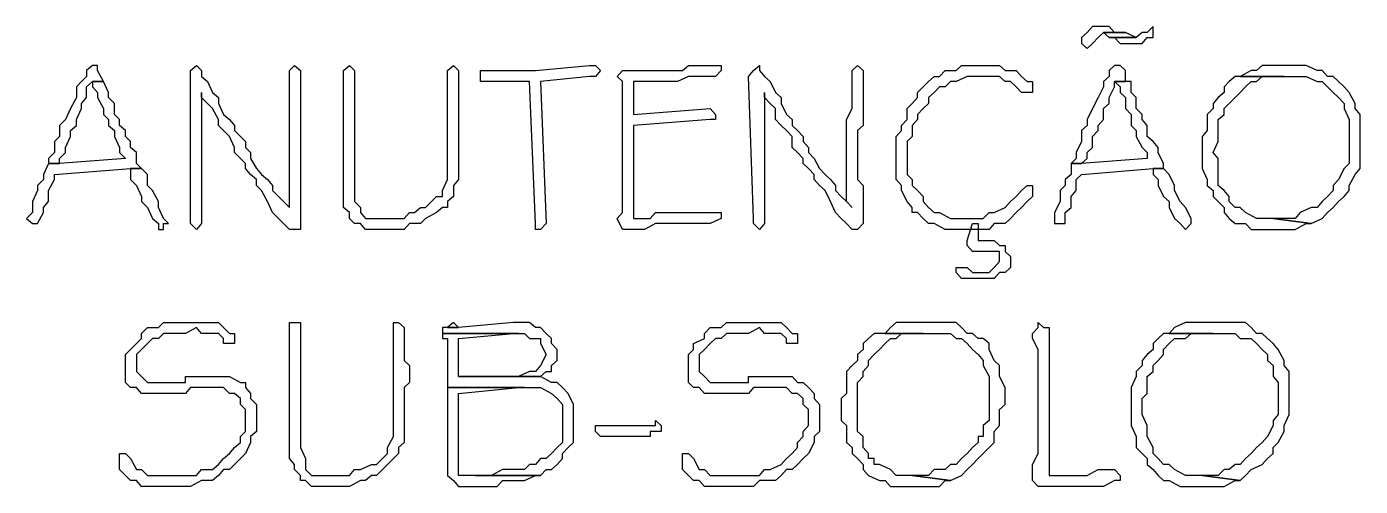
# Model space of a CAD drawing. Header units: millimetres. Extents: x -518.8 to -461.2, y 3.5 to 44.2.
# Drawn here: x -473.082 to -471.529, y 21.829 to 22.364 of the extents above; entities that cross this region are included whole.
import ezdxf

# ---------------------------------------------------------------- set-up
doc = ezdxf.new("R2010")
doc.units = ezdxf.units.MM
doc.header["$MEASUREMENT"] = 0
doc.layers.add('MYSOLIDS', color=7, linetype='Continuous')

msp = doc.modelspace()

# ---------------------------------------------------------------- linework, layer by layer
at = {"layer": 'MYSOLIDS'}
for points in [[(-471.8278, 22.3639), (-471.8278, 22.3639), (-471.8406, 22.3639), (-471.8466, 22.3571), (-471.8534, 22.3511), (-471.8534, 22.3443), (-471.8534, 22.3443), (-471.8466, 22.3383), (-471.8466, 22.3383), (-471.8406, 22.3443), (-471.8339, 22.3511), (-471.8278, 22.3571), (-471.8023, 22.3571), (-471.8083, 22.3571), (-471.8151, 22.3571), (-471.8211, 22.3639), (-471.8278, 22.3639), (-471.8278, 22.3639)], [(-471.8023, 22.3571), (-471.8278, 22.3571), (-471.8278, 22.3571), (-471.8211, 22.3511), (-471.7895, 22.3511), (-471.7895, 22.3511), (-471.8023, 22.3571), (-471.8023, 22.3571)], [(-471.7699, 22.3639), (-471.7699, 22.3639), (-471.7767, 22.3571), (-471.7827, 22.3571), (-471.7895, 22.3511), (-471.8211, 22.3511), (-471.8151, 22.3511), (-471.8083, 22.3443), (-471.8023, 22.3443), (-471.7955, 22.3443), (-471.7895, 22.3443), (-471.7827, 22.3443), (-471.7767, 22.3511), (-471.7699, 22.3511), (-471.7699, 22.3639), (-471.7699, 22.3639), (-471.7699, 22.3639), (-471.7699, 22.3639)], [(-473.0053, 22.3188), (-473.0053, 22.3188), (-473.0053, 22.3188), (-473.0121, 22.3127), (-473.0121, 22.306), (-473.0181, 22.3), (-473.0241, 22.2939), (-473.0241, 22.2812), (-473.0308, 22.2684), (-473.0369, 22.2556), (-473.0436, 22.2488), (-473.0436, 22.2428), (-473.0436, 22.236), (-473.0496, 22.23), (-473.0496, 22.2172), (-473.0564, 22.2105), (-473.0564, 22.2045), (-473.0436, 22.2045), (-473.0436, 22.2105), (-473.0369, 22.2172), (-473.0369, 22.2233), (-473.0308, 22.236), (-473.0308, 22.2428), (-473.0308, 22.2428), (-473.0241, 22.2488), (-473.0241, 22.2556), (-473.0181, 22.2684), (-473.0181, 22.2744), (-473.0121, 22.2812), (-473.0121, 22.2939), (-473.0053, 22.3), (-472.9925, 22.3), (-472.9993, 22.3127), (-472.9993, 22.3188), (-473.0053, 22.3188), (-473.0053, 22.3188)], [(-472.8782, 22.2872), (-472.8782, 22.1406), (-472.8782, 22.1345), (-472.8782, 22.1345), (-472.8842, 22.1278), (-472.8842, 22.1278), (-472.891, 22.1345), (-472.891, 22.1345), (-472.891, 22.1406), (-472.891, 22.1406), (-472.891, 22.306), (-472.891, 22.3127), (-472.891, 22.3127), (-472.8842, 22.3188), (-472.8842, 22.3188), (-472.8782, 22.3127), (-472.8782, 22.306), (-472.8782, 22.306), (-472.8782, 22.306), (-472.8714, 22.3), (-472.8654, 22.2872), (-472.8587, 22.2812), (-472.8587, 22.2744), (-472.8527, 22.2616), (-472.8459, 22.2556), (-472.8399, 22.2488), (-472.8399, 22.2428), (-472.8331, 22.236), (-472.8271, 22.23), (-472.8271, 22.2233), (-472.8211, 22.2172), (-472.8211, 22.2105), (-472.8143, 22.1985), (-472.8083, 22.1917), (-472.8015, 22.1857), (-472.7955, 22.1789), (-472.7955, 22.1729), (-472.7887, 22.1661), (-472.7827, 22.1601), (-472.776, 22.1533), (-472.776, 22.1601), (-472.776, 22.1729), (-472.776, 22.1729), (-472.776, 22.1789), (-472.776, 22.1917), (-472.776, 22.1985), (-472.776, 22.2045), (-472.776, 22.2105), (-472.776, 22.2233), (-472.776, 22.23), (-472.776, 22.2428), (-472.776, 22.2488), (-472.776, 22.2556), (-472.776, 22.2684), (-472.776, 22.2684), (-472.776, 22.2812), (-472.776, 22.2939), (-472.776, 22.3), (-472.776, 22.306), (-472.776, 22.306), (-472.776, 22.3127), (-472.776, 22.3127), (-472.7699, 22.3188), (-472.7699, 22.3188), (-472.7632, 22.3127), (-472.7632, 22.3127), (-472.7632, 22.306), (-472.7632, 22.306), (-472.7632, 22.3), (-472.7632, 22.3), (-472.7632, 22.2939), (-472.7632, 22.2812), (-472.7632, 22.2744), (-472.7632, 22.2684), (-472.7632, 22.2556), (-472.7632, 22.2488), (-472.7632, 22.2428), (-472.7632, 22.23), (-472.7632, 22.2233), (-472.7632, 22.2105), (-472.7632, 22.2105), (-472.7632, 22.2045), (-472.7632, 22.1985), (-472.7632, 22.1857), (-472.7632, 22.1789), (-472.7632, 22.1661), (-472.7632, 22.1601), (-472.7632, 22.1533), (-472.7632, 22.1473), (-472.7632, 22.1345), (-472.7632, 22.1345), (-472.7632, 22.1278), (-472.7632, 22.1278), (-472.7699, 22.1278), (-472.7699, 22.1278), (-472.776, 22.1278), (-472.776, 22.1278), (-472.7827, 22.1345), (-472.7887, 22.1406), (-472.7955, 22.1473), (-472.8015, 22.1601), (-472.8083, 22.1729), (-472.8143, 22.1789), (-472.8143, 22.1857), (-472.8211, 22.1917), (-472.8271, 22.1985), (-472.8271, 22.2045), (-472.8331, 22.2105), (-472.8399, 22.2172), (-472.8399, 22.2233), (-472.8459, 22.236), (-472.8527, 22.2428), (-472.8587, 22.2488), (-472.8587, 22.2556), (-472.8654, 22.2684), (-472.8714, 22.2744), (-472.8782, 22.2812), (-472.8782, 22.2872), (-472.8782, 22.2872), (-472.8782, 22.2872), (-472.8782, 22.2872)], [(-472.7128, 22.306), (-472.7128, 22.3127), (-472.7128, 22.3127), (-472.706, 22.3188), (-472.706, 22.3188), (-472.7, 22.3127), (-472.7, 22.3127), (-472.7, 22.306), (-472.7, 22.306), (-472.7, 22.1789), (-472.7, 22.1661), (-472.7, 22.1601), (-472.6933, 22.1533), (-472.6933, 22.1473), (-472.6872, 22.1406), (-472.6805, 22.1406), (-472.6677, 22.1406), (-472.6677, 22.1406), (-472.6617, 22.1406), (-472.6489, 22.1406), (-472.6421, 22.1406), (-472.6361, 22.1473), (-472.6301, 22.1473), (-472.6233, 22.1533), (-472.6173, 22.1533), (-472.6105, 22.1601), (-472.6045, 22.1661), (-472.5978, 22.1661), (-472.5978, 22.1729), (-472.5918, 22.1857), (-472.5918, 22.1917), (-472.5918, 22.1917), (-472.5918, 22.1977), (-472.5918, 22.2105), (-472.5918, 22.2172), (-472.5918, 22.23), (-472.5918, 22.236), (-472.5918, 22.2488), (-472.5918, 22.2616), (-472.5918, 22.2684), (-472.5918, 22.2744), (-472.5918, 22.2872), (-472.5918, 22.2872), (-472.5918, 22.3), (-472.5918, 22.306), (-472.5918, 22.306), (-472.5918, 22.3127), (-472.5918, 22.3127), (-472.585, 22.3188), (-472.585, 22.3188), (-472.579, 22.3127), (-472.579, 22.306), (-472.579, 22.306), (-472.579, 22.3), (-472.579, 22.2872), (-472.579, 22.2744), (-472.579, 22.2684), (-472.579, 22.2488), (-472.579, 22.2428), (-472.579, 22.23), (-472.579, 22.2233), (-472.579, 22.2105), (-472.579, 22.2045), (-472.579, 22.1985), (-472.579, 22.1985), (-472.579, 22.1857), (-472.585, 22.1789), (-472.585, 22.1729), (-472.585, 22.1661), (-472.5918, 22.1601), (-472.5918, 22.1533), (-472.5978, 22.1533), (-472.6045, 22.1473), (-472.6173, 22.1406), (-472.6173, 22.1406), (-472.6233, 22.1345), (-472.6361, 22.1345), (-472.6421, 22.1278), (-472.6489, 22.1278), (-472.6617, 22.1278), (-472.6677, 22.1278), (-472.6677, 22.1278), (-472.6805, 22.1278), (-472.6872, 22.1278), (-472.6933, 22.1345), (-472.7, 22.1345), (-472.706, 22.1406), (-472.706, 22.1473), (-472.7128, 22.1533), (-472.7128, 22.1601), (-472.7128, 22.1661), (-472.7128, 22.1789), (-472.7128, 22.1789), (-472.7128, 22.306), (-472.7128, 22.306), (-472.7128, 22.306)], [(-472.4263, 22.3188), (-472.4196, 22.3188), (-472.4196, 22.3188), (-472.4196, 22.3188), (-472.4136, 22.3127), (-472.4136, 22.3127), (-472.4196, 22.306), (-472.4196, 22.306), (-472.4263, 22.306), (-472.4263, 22.306), (-472.4835, 22.3), (-472.4767, 22.1345), (-472.4835, 22.1278), (-472.4835, 22.1278), (-472.4835, 22.1278), (-472.4835, 22.1278), (-472.4895, 22.1278), (-472.4895, 22.1278), (-472.4895, 22.1345), (-472.4895, 22.1345), (-472.4963, 22.3), (-472.5023, 22.3), (-472.5151, 22.3), (-472.5218, 22.3), (-472.5346, 22.3), (-472.5406, 22.3), (-472.5406, 22.3), (-472.5466, 22.3), (-472.5534, 22.3), (-472.5534, 22.3), (-472.5534, 22.306), (-472.5534, 22.306), (-472.5534, 22.3127), (-472.5534, 22.3127), (-472.5466, 22.3127), (-472.5466, 22.3127), (-472.5406, 22.3127), (-472.5278, 22.3127), (-472.5218, 22.3127), (-472.5151, 22.3127), (-472.509, 22.3127), (-472.4963, 22.3127), (-472.4895, 22.3127), (-472.4263, 22.3188), (-472.4263, 22.3188), (-472.4263, 22.3188)], [(-472.3752, 22.2616), (-472.2857, 22.2684), (-472.2857, 22.2684), (-472.2797, 22.2616), (-472.2797, 22.2616), (-472.2797, 22.2616), (-472.2797, 22.2616), (-472.2797, 22.2556), (-472.2797, 22.2556), (-472.2857, 22.2556), (-472.2857, 22.2556), (-472.3752, 22.2488), (-472.3752, 22.236), (-472.3752, 22.236), (-472.3752, 22.236), (-472.3752, 22.236), (-472.3752, 22.2233), (-472.3752, 22.2172), (-472.3752, 22.2105), (-472.3752, 22.1985), (-472.3752, 22.1985), (-472.3752, 22.1917), (-472.3752, 22.1789), (-472.3752, 22.1729), (-472.3752, 22.1661), (-472.3752, 22.1533), (-472.3752, 22.1406), (-472.3752, 22.1406), (-472.3684, 22.1406), (-472.3557, 22.1406), (-472.3496, 22.1473), (-472.3429, 22.1473), (-472.3308, 22.1473), (-472.3241, 22.1473), (-472.3241, 22.1473), (-472.3113, 22.1473), (-472.3053, 22.1473), (-472.2925, 22.1473), (-472.2857, 22.1473), (-472.2857, 22.1473), (-472.273, 22.1473), (-472.273, 22.1473), (-472.273, 22.1406), (-472.273, 22.1406), (-472.273, 22.1406), (-472.2857, 22.1345), (-472.2925, 22.1345), (-472.3053, 22.1345), (-472.3053, 22.1345), (-472.3181, 22.1345), (-472.3241, 22.1345), (-472.3308, 22.1345), (-472.3429, 22.1345), (-472.3496, 22.1345), (-472.3624, 22.1278), (-472.3684, 22.1278), (-472.3684, 22.1278), (-472.3812, 22.1278), (-472.3812, 22.1278), (-472.388, 22.1278), (-472.388, 22.1278), (-472.394, 22.1406), (-472.394, 22.1406), (-472.388, 22.1473), (-472.388, 22.1473), (-472.388, 22.1601), (-472.388, 22.1661), (-472.388, 22.1789), (-472.388, 22.1857), (-472.388, 22.1917), (-472.388, 22.2045), (-472.388, 22.2105), (-472.388, 22.2172), (-472.388, 22.23), (-472.388, 22.23), (-472.388, 22.2428), (-472.388, 22.2488), (-472.388, 22.2616), (-472.388, 22.2684), (-472.388, 22.2812), (-472.388, 22.2872), (-472.388, 22.2939), (-472.388, 22.3), (-472.394, 22.306), (-472.394, 22.306), (-472.388, 22.3127), (-472.388, 22.3127), (-472.3812, 22.3127), (-472.3812, 22.3127), (-472.3684, 22.3127), (-472.3624, 22.3127), (-472.3496, 22.3127), (-472.3496, 22.3127), (-472.3429, 22.3127), (-472.3369, 22.3127), (-472.3308, 22.3127), (-472.3181, 22.3127), (-472.3113, 22.3188), (-472.3053, 22.3188), (-472.2925, 22.3188), (-472.2857, 22.3188), (-472.2797, 22.3188), (-472.2797, 22.3188), (-472.273, 22.3188), (-472.273, 22.3188), (-472.273, 22.3127), (-472.273, 22.3127), (-472.273, 22.3127), (-472.2797, 22.306), (-472.2797, 22.306), (-472.2925, 22.306), (-472.2985, 22.306), (-472.3113, 22.306), (-472.3241, 22.3), (-472.3369, 22.3), (-472.3429, 22.3), (-472.3557, 22.3), (-472.3624, 22.3), (-472.3684, 22.3), (-472.3752, 22.3), (-472.3752, 22.2939), (-472.3752, 22.2812), (-472.3752, 22.2812), (-472.3752, 22.2744), (-472.3752, 22.2616), (-472.3752, 22.2616), (-472.3752, 22.2616), (-472.3752, 22.2616), (-472.3752, 22.2616)], [(-472.2226, 22.2872), (-472.2226, 22.1406), (-472.2226, 22.1345), (-472.2226, 22.1345), (-472.2286, 22.1278), (-472.2286, 22.1278), (-472.2354, 22.1345), (-472.2354, 22.1345), (-472.2354, 22.1406), (-472.2354, 22.1406), (-472.2414, 22.306), (-472.2354, 22.3127), (-472.2354, 22.3127), (-472.2286, 22.3188), (-472.2286, 22.3188), (-472.2286, 22.3127), (-472.2226, 22.306), (-472.2226, 22.306), (-472.2226, 22.306), (-472.2158, 22.3), (-472.2098, 22.2872), (-472.203, 22.2812), (-472.203, 22.2744), (-472.197, 22.2616), (-472.1902, 22.2556), (-472.1902, 22.2488), (-472.1842, 22.2428), (-472.1775, 22.236), (-472.1775, 22.23), (-472.1714, 22.2233), (-472.1714, 22.2172), (-472.1647, 22.2105), (-472.1587, 22.1985), (-472.1519, 22.1917), (-472.1459, 22.1857), (-472.1399, 22.1789), (-472.1399, 22.1729), (-472.1331, 22.1661), (-472.1271, 22.1601), (-472.1203, 22.1533), (-472.1271, 22.1601), (-472.1271, 22.1729), (-472.1271, 22.1729), (-472.1271, 22.1789), (-472.1271, 22.1917), (-472.1271, 22.1985), (-472.1271, 22.2045), (-472.1271, 22.2105), (-472.1271, 22.2233), (-472.1271, 22.23), (-472.1271, 22.2428), (-472.1271, 22.2488), (-472.1271, 22.2556), (-472.1203, 22.2684), (-472.1203, 22.2684), (-472.1203, 22.2812), (-472.1203, 22.2939), (-472.1203, 22.3), (-472.1203, 22.306), (-472.1203, 22.306), (-472.1203, 22.3127), (-472.1203, 22.3127), (-472.1143, 22.3188), (-472.1143, 22.3188), (-472.1075, 22.3127), (-472.1075, 22.3127), (-472.1075, 22.306), (-472.1075, 22.306), (-472.1075, 22.3), (-472.1075, 22.3), (-472.1075, 22.2939), (-472.1075, 22.2812), (-472.1075, 22.2744), (-472.1075, 22.2684), (-472.1075, 22.2556), (-472.1075, 22.2488), (-472.1143, 22.2428), (-472.1143, 22.23), (-472.1143, 22.2233), (-472.1143, 22.2105), (-472.1143, 22.2105), (-472.1143, 22.2045), (-472.1143, 22.1985), (-472.1143, 22.1857), (-472.1075, 22.1789), (-472.1075, 22.1661), (-472.1075, 22.1601), (-472.1075, 22.1533), (-472.1075, 22.1473), (-472.1075, 22.1345), (-472.1075, 22.1345), (-472.1143, 22.1278), (-472.1143, 22.1278), (-472.1143, 22.1278), (-472.1143, 22.1278), (-472.1203, 22.1278), (-472.1203, 22.1278), (-472.1271, 22.1345), (-472.1331, 22.1406), (-472.1399, 22.1473), (-472.1459, 22.1601), (-472.1519, 22.1729), (-472.1587, 22.1789), (-472.1647, 22.1857), (-472.1647, 22.1917), (-472.1714, 22.1985), (-472.1775, 22.2045), (-472.1775, 22.2105), (-472.1842, 22.2172), (-472.1902, 22.2233), (-472.1902, 22.236), (-472.197, 22.2428), (-472.203, 22.2488), (-472.2098, 22.2556), (-472.2098, 22.2684), (-472.2158, 22.2744), (-472.2226, 22.2812), (-472.2226, 22.2872), (-472.2226, 22.2872), (-472.2226, 22.2872), (-472.2226, 22.2872)], [(-471.9737, 22.306), (-471.9805, 22.306), (-471.9865, 22.306), (-471.9993, 22.3), (-472.006, 22.3), (-472.0121, 22.2939), (-472.0188, 22.2939), (-472.0248, 22.2872), (-472.0316, 22.2812), (-472.0316, 22.2744), (-472.0376, 22.2684), (-472.0444, 22.2616), (-472.0444, 22.2556), (-472.0504, 22.2488), (-472.0504, 22.2488), (-472.0504, 22.236), (-472.0564, 22.23), (-472.0564, 22.2233), (-472.0564, 22.2105), (-472.0564, 22.2045), (-472.0564, 22.1917), (-472.0504, 22.1857), (-472.0504, 22.1789), (-472.0444, 22.1729), (-472.0376, 22.1661), (-472.0376, 22.1601), (-472.0316, 22.1533), (-472.0248, 22.1473), (-472.0188, 22.1473), (-472.006, 22.1406), (-471.9993, 22.1406), (-471.9933, 22.1406), (-471.9865, 22.1406), (-471.9805, 22.1406), (-471.9677, 22.1406), (-471.9609, 22.1473), (-471.9609, 22.1473), (-471.9549, 22.1473), (-471.9421, 22.1533), (-471.9361, 22.1601), (-471.9361, 22.1601), (-471.9293, 22.1661), (-471.9233, 22.1729), (-471.9166, 22.1789), (-471.9166, 22.1789), (-471.9105, 22.1789), (-471.9105, 22.1789), (-471.9105, 22.1729), (-471.9105, 22.1729), (-471.9105, 22.1661), (-471.9105, 22.1661), (-471.9166, 22.1601), (-471.9233, 22.1533), (-471.9293, 22.1473), (-471.9361, 22.1406), (-471.9421, 22.1345), (-471.9489, 22.1345), (-471.9549, 22.1345), (-471.9609, 22.1278), (-471.9677, 22.1278), (-471.9805, 22.1278), (-471.9865, 22.1278), (-471.9865, 22.1278), (-471.9993, 22.1278), (-472.006, 22.1278), (-472.0121, 22.1278), (-472.0248, 22.1345), (-472.0316, 22.1345), (-472.0376, 22.1406), (-472.0444, 22.1473), (-472.0504, 22.1473), (-472.0504, 22.1533), (-472.0564, 22.1601), (-472.0632, 22.1729), (-472.0632, 22.1789), (-472.0692, 22.1857), (-472.0692, 22.1917), (-472.0692, 22.2045), (-472.0692, 22.2105), (-472.0692, 22.2172), (-472.0692, 22.23), (-472.0692, 22.236), (-472.0632, 22.2428), (-472.0632, 22.2488), (-472.0564, 22.2556), (-472.0564, 22.2684), (-472.0504, 22.2744), (-472.0444, 22.2812), (-472.0444, 22.2872), (-472.0376, 22.2939), (-472.0316, 22.3), (-472.0248, 22.306), (-472.0188, 22.306), (-472.0121, 22.3127), (-471.9993, 22.3127), (-471.9933, 22.3188), (-471.9865, 22.3188), (-471.9737, 22.3188), (-471.9737, 22.3188), (-471.9609, 22.3188), (-471.9549, 22.3188), (-471.9489, 22.3188), (-471.9421, 22.3127), (-471.9293, 22.3127), (-471.9233, 22.306), (-471.9166, 22.3), (-471.9105, 22.3), (-471.9105, 22.2939), (-471.9105, 22.2939), (-471.9105, 22.2872), (-471.9105, 22.2872), (-471.9166, 22.2872), (-471.9166, 22.2872), (-471.9233, 22.2872), (-471.9233, 22.2872), (-471.9293, 22.2939), (-471.9293, 22.2939), (-471.9361, 22.3), (-471.9421, 22.3), (-471.9489, 22.306), (-471.9549, 22.306), (-471.9677, 22.306), (-471.9737, 22.306), (-471.9737, 22.306), (-471.9737, 22.306), (-471.9737, 22.306)], [(-471.8151, 22.3188), (-471.8151, 22.3188), (-471.8151, 22.3188), (-471.8211, 22.3127), (-471.8211, 22.306), (-471.8278, 22.3), (-471.8278, 22.2939), (-471.8339, 22.2812), (-471.8406, 22.2684), (-471.8466, 22.2556), (-471.8466, 22.2488), (-471.8534, 22.2428), (-471.8534, 22.236), (-471.8534, 22.23), (-471.8594, 22.2172), (-471.8594, 22.2105), (-471.8654, 22.2045), (-471.8534, 22.2045), (-471.8466, 22.2105), (-471.8466, 22.2172), (-471.8406, 22.2233), (-471.8406, 22.236), (-471.8339, 22.2428), (-471.8339, 22.2428), (-471.8339, 22.2488), (-471.8278, 22.2556), (-471.8278, 22.2684), (-471.8211, 22.2744), (-471.8211, 22.2812), (-471.8151, 22.2939), (-471.8151, 22.3), (-471.8023, 22.3), (-471.8023, 22.3127), (-471.8083, 22.3188), (-471.8151, 22.3188), (-471.8151, 22.3188)], [(-471.6173, 22.3188), (-471.6173, 22.3188), (-471.6241, 22.3188), (-471.6369, 22.3188), (-471.6429, 22.3188), (-471.6496, 22.3127), (-471.6557, 22.3127), (-471.6684, 22.306), (-471.6173, 22.306), (-471.6173, 22.306), (-471.6045, 22.306), (-471.5985, 22.306), (-471.5918, 22.306), (-471.579, 22.3), (-471.573, 22.3), (-471.5669, 22.2939), (-471.5602, 22.2872), (-471.5602, 22.2872), (-471.5542, 22.2812), (-471.5474, 22.2744), (-471.5474, 22.2684), (-471.5414, 22.2556), (-471.5414, 22.2488), (-471.5414, 22.2428), (-471.5414, 22.23), (-471.5414, 22.23), (-471.5414, 22.2233), (-471.5414, 22.2105), (-471.5414, 22.2045), (-471.5474, 22.1985), (-471.5542, 22.1857), (-471.5542, 22.1857), (-471.5602, 22.1789), (-471.5602, 22.1729), (-471.5669, 22.1661), (-471.573, 22.1601), (-471.579, 22.1533), (-471.5857, 22.1533), (-471.5985, 22.1473), (-471.6045, 22.1406), (-471.6113, 22.1406), (-471.6173, 22.1406), (-471.6301, 22.1406), (-471.5857, 22.1345), (-471.573, 22.1406), (-471.5669, 22.1473), (-471.5602, 22.1533), (-471.5602, 22.1533), (-471.5542, 22.1601), (-471.5474, 22.1661), (-471.5414, 22.1729), (-471.5414, 22.1789), (-471.5346, 22.1917), (-471.5346, 22.1917), (-471.5286, 22.1985), (-471.5286, 22.2105), (-471.5286, 22.2172), (-471.5286, 22.2233), (-471.5286, 22.236), (-471.5286, 22.236), (-471.5286, 22.2428), (-471.5286, 22.2556), (-471.5286, 22.2616), (-471.5346, 22.2684), (-471.5346, 22.2744), (-471.5414, 22.2872), (-471.5474, 22.2939), (-471.5542, 22.3), (-471.5542, 22.3), (-471.5602, 22.306), (-471.5669, 22.306), (-471.573, 22.3127), (-471.579, 22.3127), (-471.5918, 22.3188), (-471.5985, 22.3188), (-471.6045, 22.3188), (-471.6173, 22.3188), (-471.6173, 22.3188)], [(-472.9925, 22.3), (-473.0053, 22.3), (-473.0053, 22.2939), (-472.9993, 22.2872), (-472.9993, 22.2812), (-472.9925, 22.2684), (-472.9925, 22.2616), (-472.9865, 22.2556), (-472.9865, 22.2488), (-472.9797, 22.2428), (-472.9797, 22.236), (-472.9737, 22.2233), (-472.9737, 22.2172), (-472.9669, 22.2105), (-473.0436, 22.2045), (-473.0564, 22.2045), (-473.0624, 22.1917), (-473.0624, 22.1857), (-473.0692, 22.1789), (-473.0692, 22.1729), (-473.0692, 22.1729), (-473.0752, 22.1601), (-473.0752, 22.1473), (-473.082, 22.1406), (-473.082, 22.1406), (-473.0752, 22.1345), (-473.0752, 22.1345), (-473.0692, 22.1345), (-473.0692, 22.1345), (-473.0624, 22.1473), (-473.0624, 22.1533), (-473.0564, 22.1601), (-473.0564, 22.1661), (-473.0564, 22.1729), (-473.0496, 22.1857), (-473.0496, 22.1917), (-472.9609, 22.1985), (-472.9481, 22.1985), (-472.9542, 22.2045), (-472.9542, 22.2172), (-472.9609, 22.2233), (-472.9609, 22.23), (-472.9669, 22.236), (-472.9669, 22.2428), (-472.9737, 22.2488), (-472.9737, 22.2556), (-472.9797, 22.2616), (-472.9797, 22.2684), (-472.9797, 22.2744), (-472.9865, 22.2812), (-472.9865, 22.2872), (-472.9925, 22.3), (-472.9925, 22.3), (-472.9925, 22.3)], [(-471.8023, 22.3), (-471.8151, 22.3), (-471.8083, 22.2939), (-471.8083, 22.2872), (-471.8023, 22.2812), (-471.8023, 22.2684), (-471.7955, 22.2616), (-471.7955, 22.2556), (-471.7955, 22.2488), (-471.7895, 22.2428), (-471.7895, 22.236), (-471.7827, 22.2233), (-471.7767, 22.2172), (-471.7767, 22.2105), (-471.8534, 22.2045), (-471.8654, 22.2045), (-471.8654, 22.1917), (-471.8722, 22.1857), (-471.8722, 22.1789), (-471.8782, 22.1729), (-471.8782, 22.1729), (-471.8782, 22.1601), (-471.885, 22.1473), (-471.885, 22.1406), (-471.885, 22.1406), (-471.885, 22.1345), (-471.8782, 22.1345), (-471.8782, 22.1345), (-471.8722, 22.1345), (-471.8722, 22.1473), (-471.8654, 22.1533), (-471.8654, 22.1601), (-471.8654, 22.1661), (-471.8594, 22.1729), (-471.8594, 22.1857), (-471.8534, 22.1917), (-471.7699, 22.1985), (-471.7579, 22.1985), (-471.7579, 22.2045), (-471.7639, 22.2172), (-471.7639, 22.2233), (-471.7699, 22.23), (-471.7767, 22.236), (-471.7767, 22.2428), (-471.7767, 22.2488), (-471.7827, 22.2556), (-471.7827, 22.2616), (-471.7895, 22.2684), (-471.7895, 22.2744), (-471.7895, 22.2812), (-471.7955, 22.2872), (-471.7955, 22.3), (-471.8023, 22.3), (-471.8023, 22.3)], [(-471.6684, 22.306), (-471.6745, 22.306), (-471.6812, 22.3), (-471.6872, 22.2939), (-471.6872, 22.2872), (-471.694, 22.2812), (-471.7, 22.2744), (-471.7, 22.2684), (-471.7068, 22.2616), (-471.7068, 22.2556), (-471.7068, 22.2428), (-471.7128, 22.236), (-471.7128, 22.23), (-471.7128, 22.2172), (-471.7128, 22.2105), (-471.7128, 22.2045), (-471.7128, 22.1985), (-471.7068, 22.1857), (-471.7068, 22.1789), (-471.7, 22.1729), (-471.7, 22.1661), (-471.694, 22.1601), (-471.6872, 22.1533), (-471.6872, 22.1473), (-471.6812, 22.1406), (-471.6745, 22.1345), (-471.6624, 22.1345), (-471.6557, 22.1278), (-471.6496, 22.1278), (-471.6429, 22.1278), (-471.6301, 22.1278), (-471.6301, 22.1278), (-471.6173, 22.1278), (-471.6113, 22.1278), (-471.6045, 22.1278), (-471.5918, 22.1345), (-471.5918, 22.1345), (-471.5857, 22.1345), (-471.6301, 22.1406), (-471.6369, 22.1406), (-471.6429, 22.1406), (-471.6496, 22.1406), (-471.6624, 22.1473), (-471.6684, 22.1533), (-471.6745, 22.1533), (-471.6812, 22.1601), (-471.6812, 22.1601), (-471.6812, 22.1661), (-471.6872, 22.1729), (-471.694, 22.1789), (-471.694, 22.1917), (-471.694, 22.1985), (-471.694, 22.2105), (-471.7, 22.2172), (-471.7, 22.2172), (-471.694, 22.23), (-471.694, 22.236), (-471.694, 22.2488), (-471.694, 22.2556), (-471.6872, 22.2616), (-471.6872, 22.2684), (-471.6812, 22.2744), (-471.6745, 22.2812), (-471.6684, 22.2872), (-471.6624, 22.2939), (-471.6557, 22.3), (-471.6496, 22.3), (-471.6429, 22.306), (-471.6369, 22.306), (-471.6241, 22.306), (-471.6173, 22.306), (-471.6684, 22.306), (-471.6684, 22.306)], [(-472.9481, 22.1985), (-472.9609, 22.1985), (-472.9609, 22.1917), (-472.9609, 22.1857), (-472.9542, 22.1789), (-472.9481, 22.1661), (-472.9481, 22.1601), (-472.9414, 22.1533), (-472.9354, 22.1406), (-472.9286, 22.1345), (-472.9286, 22.1278), (-472.9226, 22.1278), (-472.9226, 22.1345), (-472.9166, 22.1345), (-472.9226, 22.1406), (-472.9286, 22.1533), (-472.9286, 22.1601), (-472.9354, 22.1729), (-472.9414, 22.1789), (-472.9414, 22.1917), (-472.9481, 22.1985), (-472.9481, 22.1985)], [(-471.7579, 22.1985), (-471.7699, 22.1985), (-471.7699, 22.1917), (-471.7639, 22.1857), (-471.7639, 22.1789), (-471.7579, 22.1661), (-471.7511, 22.1601), (-471.7511, 22.1533), (-471.7451, 22.1406), (-471.7384, 22.1345), (-471.7324, 22.1278), (-471.7324, 22.1278), (-471.7256, 22.1345), (-471.7256, 22.1345), (-471.7256, 22.1406), (-471.7324, 22.1533), (-471.7384, 22.1601), (-471.7451, 22.1729), (-471.7451, 22.1789), (-471.7511, 22.1917), (-471.7579, 22.1985), (-471.7579, 22.1985)], [(-471.9805, 22.1345), (-471.9737, 22.1345), (-471.9737, 22.115), (-471.9737, 22.115), (-471.9737, 22.115), (-471.9677, 22.115), (-471.9677, 22.115), (-471.9549, 22.115), (-471.9489, 22.109), (-471.9421, 22.109), (-471.9421, 22.1022), (-471.9361, 22.0962), (-471.9361, 22.0902), (-471.9361, 22.0834), (-471.9421, 22.0774), (-471.9489, 22.0774), (-471.9549, 22.0706), (-471.9609, 22.0706), (-471.9677, 22.0706), (-471.9805, 22.0706), (-471.9865, 22.0706), (-471.9933, 22.0706), (-471.9993, 22.0774), (-471.9993, 22.0774), (-471.9993, 22.0834), (-471.9993, 22.0834), (-471.9993, 22.0834), (-471.9993, 22.0834), (-471.9933, 22.0834), (-471.9865, 22.0834), (-471.9805, 22.0774), (-471.9737, 22.0774), (-471.9737, 22.0774), (-471.9609, 22.0774), (-471.9549, 22.0834), (-471.9549, 22.0834), (-471.9489, 22.0902), (-471.9489, 22.0962), (-471.9489, 22.1022), (-471.9549, 22.1022), (-471.9609, 22.1022), (-471.9677, 22.1022), (-471.9737, 22.1022), (-471.9737, 22.1022), (-471.9805, 22.1022), (-471.9805, 22.1022), (-471.9865, 22.109), (-471.9865, 22.109), (-471.9865, 22.109), (-471.9865, 22.109), (-471.9865, 22.115), (-471.9865, 22.115), (-471.9865, 22.115), (-471.9865, 22.115), (-471.9805, 22.1345), (-471.9805, 22.1345), (-471.9805, 22.1345)], [(-472.8459, 21.9947), (-472.8527, 21.9947), (-472.8527, 21.9947), (-472.8527, 22.0007), (-472.8527, 22.0007), (-472.8587, 22.0067), (-472.8654, 22.0067), (-472.8782, 22.0067), (-472.8842, 22.0135), (-472.8842, 22.0135), (-472.897, 22.0067), (-472.9038, 22.0067), (-472.9166, 22.0067), (-472.9226, 22.0067), (-472.9286, 22.0007), (-472.9354, 22.0007), (-472.9414, 21.9947), (-472.9481, 21.9879), (-472.9542, 21.9819), (-472.9542, 21.9691), (-472.9542, 21.9691), (-472.9542, 21.9624), (-472.9481, 21.9563), (-472.9414, 21.9496), (-472.9354, 21.9496), (-472.9286, 21.9496), (-472.9226, 21.9496), (-472.9166, 21.9496), (-472.9098, 21.9496), (-472.897, 21.9496), (-472.897, 21.9563), (-472.8842, 21.9563), (-472.8782, 21.9563), (-472.8654, 21.9563), (-472.8587, 21.9563), (-472.8527, 21.9563), (-472.8459, 21.9563), (-472.8331, 21.9496), (-472.8271, 21.9496), (-472.8271, 21.9436), (-472.8211, 21.9368), (-472.8211, 21.9308), (-472.8143, 21.924), (-472.8143, 21.912), (-472.8143, 21.912), (-472.8143, 21.8992), (-472.8143, 21.8924), (-472.8211, 21.8864), (-472.8211, 21.8797), (-472.8271, 21.8669), (-472.8331, 21.8609), (-472.8399, 21.8541), (-472.8459, 21.8481), (-472.8459, 21.8481), (-472.8527, 21.8481), (-472.8587, 21.8413), (-472.8654, 21.8353), (-472.8714, 21.8353), (-472.8782, 21.8353), (-472.891, 21.8285), (-472.897, 21.8285), (-472.9098, 21.8285), (-472.9166, 21.8285), (-472.9226, 21.8285), (-472.9286, 21.8285), (-472.9414, 21.8285), (-472.9481, 21.8285), (-472.9542, 21.8353), (-472.9609, 21.8353), (-472.9669, 21.8413), (-472.9737, 21.8481), (-472.9737, 21.8609), (-472.9737, 21.8609), (-472.9737, 21.8669), (-472.9737, 21.8669), (-472.9669, 21.8669), (-472.9669, 21.8669), (-472.9609, 21.8609), (-472.9609, 21.8609), (-472.9609, 21.8609), (-472.9609, 21.8609), (-472.9542, 21.8481), (-472.9481, 21.8481), (-472.9414, 21.8413), (-472.9354, 21.8413), (-472.9286, 21.8413), (-472.9226, 21.8413), (-472.9098, 21.8413), (-472.9038, 21.8413), (-472.891, 21.8413), (-472.8842, 21.8413), (-472.8782, 21.8481), (-472.8654, 21.8481), (-472.8587, 21.8541), (-472.8527, 21.8609), (-472.8527, 21.8609), (-472.8459, 21.8669), (-472.8399, 21.8736), (-472.8331, 21.8797), (-472.8331, 21.8864), (-472.8271, 21.8924), (-472.8271, 21.8992), (-472.8271, 21.9112), (-472.8271, 21.918), (-472.8331, 21.924), (-472.8331, 21.9308), (-472.8399, 21.9368), (-472.8459, 21.9368), (-472.8527, 21.9436), (-472.8587, 21.9436), (-472.8654, 21.9436), (-472.8714, 21.9436), (-472.8782, 21.9436), (-472.891, 21.9436), (-472.897, 21.9368), (-472.9098, 21.9368), (-472.9166, 21.9368), (-472.9226, 21.9368), (-472.9286, 21.9368), (-472.9414, 21.9368), (-472.9481, 21.9368), (-472.9542, 21.9436), (-472.9609, 21.9436), (-472.9669, 21.9496), (-472.9669, 21.9563), (-472.9669, 21.9691), (-472.9669, 21.9691), (-472.9669, 21.9751), (-472.9669, 21.9819), (-472.9609, 21.9879), (-472.9542, 21.9947), (-472.9481, 22.0007), (-472.9481, 22.0067), (-472.9414, 22.0135), (-472.9286, 22.0135), (-472.9226, 22.0195), (-472.9166, 22.0195), (-472.9098, 22.0195), (-472.897, 22.0195), (-472.891, 22.0195), (-472.8842, 22.0195), (-472.8782, 22.0195), (-472.8654, 22.0195), (-472.8587, 22.0195), (-472.8527, 22.0135), (-472.8459, 22.0067), (-472.8399, 22.0067), (-472.8399, 22.0007), (-472.8399, 21.9947), (-472.8399, 21.9947), (-472.8459, 21.9947), (-472.8459, 21.9947), (-472.8459, 21.9947), (-472.8459, 21.9947), (-472.8459, 21.9947)], [(-472.776, 22.0135), (-472.776, 22.0195), (-472.776, 22.0195), (-472.7699, 22.0195), (-472.7699, 22.0195), (-472.7632, 22.0195), (-472.7632, 22.0195), (-472.7632, 22.0135), (-472.7632, 22.0135), (-472.7632, 21.8797), (-472.7632, 21.8736), (-472.7572, 21.8609), (-472.7572, 21.8541), (-472.7572, 21.8481), (-472.7504, 21.8413), (-472.7444, 21.8413), (-472.7316, 21.8413), (-472.7316, 21.8413), (-472.7256, 21.8413), (-472.7128, 21.8413), (-472.706, 21.8413), (-472.7, 21.8481), (-472.6933, 21.8481), (-472.6805, 21.8541), (-472.6745, 21.8541), (-472.6677, 21.8609), (-472.6617, 21.8669), (-472.6617, 21.8669), (-472.6617, 21.8736), (-472.6549, 21.8864), (-472.6549, 21.8924), (-472.6549, 21.8992), (-472.6549, 21.8992), (-472.6549, 21.9112), (-472.6549, 21.918), (-472.6549, 21.9308), (-472.6549, 21.9368), (-472.6549, 21.9496), (-472.6549, 21.9624), (-472.6549, 21.9691), (-472.6549, 21.9751), (-472.6549, 21.9879), (-472.6549, 21.9879), (-472.6549, 22.0007), (-472.6549, 22.0067), (-472.6549, 22.0135), (-472.6549, 22.0195), (-472.6549, 22.0195), (-472.6489, 22.0195), (-472.6489, 22.0195), (-472.6421, 22.0135), (-472.6421, 22.0135), (-472.6421, 22.0067), (-472.6421, 22.0007), (-472.6421, 21.9879), (-472.6421, 21.9751), (-472.6361, 21.9691), (-472.6361, 21.9496), (-472.6421, 21.9436), (-472.6421, 21.9308), (-472.6421, 21.924), (-472.6421, 21.9112), (-472.6421, 21.9052), (-472.6421, 21.8992), (-472.6421, 21.8992), (-472.6421, 21.8864), (-472.6421, 21.8797), (-472.6489, 21.8736), (-472.6489, 21.8736), (-472.6489, 21.8669), (-472.6549, 21.8609), (-472.6617, 21.8541), (-472.6677, 21.8481), (-472.6745, 21.8413), (-472.6805, 21.8413), (-472.6872, 21.8353), (-472.6933, 21.8353), (-472.706, 21.8285), (-472.7128, 21.8285), (-472.7188, 21.8285), (-472.7316, 21.8285), (-472.7316, 21.8285), (-472.7376, 21.8285), (-472.7504, 21.8285), (-472.7572, 21.8353), (-472.7632, 21.8353), (-472.7632, 21.8413), (-472.7699, 21.8481), (-472.7699, 21.8541), (-472.776, 21.8609), (-472.776, 21.8669), (-472.776, 21.8797), (-472.776, 21.8864), (-472.776, 22.0135), (-472.776, 22.0135), (-472.776, 22.0135)], [(-472.509, 22.0195), (-472.509, 22.0195), (-472.5151, 22.0195), (-472.579, 22.0135), (-472.5918, 22.0135), (-472.5978, 22.0135), (-472.5978, 22.0067), (-472.509, 22.0067), (-472.5023, 22.0067), (-472.4963, 22.0007), (-472.4895, 22.0007), (-472.4835, 22.0007), (-472.4835, 21.9947), (-472.4767, 21.9819), (-472.4767, 21.9819), (-472.4835, 21.9691), (-472.4895, 21.9624), (-472.4895, 21.9624), (-472.4963, 21.9624), (-472.509, 21.9563), (-472.5151, 21.9563), (-472.579, 21.9563), (-472.4835, 21.9563), (-472.4895, 21.9563), (-472.4835, 21.9563), (-472.4767, 21.9624), (-472.4707, 21.9624), (-472.4707, 21.9691), (-472.4639, 21.9751), (-472.4639, 21.9819), (-472.4639, 21.9879), (-472.4707, 21.9947), (-472.4707, 22.0007), (-472.4767, 22.0067), (-472.4835, 22.0135), (-472.4895, 22.0135), (-472.4963, 22.0195), (-472.509, 22.0195), (-472.509, 22.0195)], [(-472.585, 22.0195), (-472.5918, 22.0135), (-472.5918, 22.0135), (-472.579, 22.0135), (-472.579, 22.0135), (-472.585, 22.0195), (-472.585, 22.0195)], [(-472.1902, 21.9947), (-472.197, 21.9947), (-472.197, 21.9947), (-472.197, 22.0007), (-472.197, 22.0007), (-472.203, 22.0067), (-472.2098, 22.0067), (-472.2226, 22.0067), (-472.2286, 22.0135), (-472.2286, 22.0135), (-472.2414, 22.0067), (-472.2474, 22.0067), (-472.2602, 22.0067), (-472.2669, 22.0067), (-472.273, 22.0007), (-472.2797, 22.0007), (-472.2857, 21.9947), (-472.2925, 21.9879), (-472.2985, 21.9819), (-472.2985, 21.9691), (-472.2985, 21.9691), (-472.2985, 21.9624), (-472.2925, 21.9563), (-472.2857, 21.9496), (-472.2797, 21.9496), (-472.2797, 21.9496), (-472.273, 21.9496), (-472.2602, 21.9496), (-472.2542, 21.9496), (-472.2414, 21.9496), (-472.2414, 21.9563), (-472.2286, 21.9563), (-472.2226, 21.9563), (-472.2158, 21.9563), (-472.2098, 21.9563), (-472.197, 21.9563), (-472.1902, 21.9563), (-472.1842, 21.9496), (-472.1775, 21.9496), (-472.1714, 21.9436), (-472.1647, 21.9368), (-472.1647, 21.9308), (-472.1587, 21.924), (-472.1587, 21.912), (-472.1587, 21.912), (-472.1587, 21.8992), (-472.1587, 21.8924), (-472.1647, 21.8864), (-472.1647, 21.8797), (-472.1714, 21.8669), (-472.1775, 21.8609), (-472.1842, 21.8541), (-472.1902, 21.8481), (-472.1902, 21.8481), (-472.197, 21.8481), (-472.203, 21.8413), (-472.2098, 21.8353), (-472.2158, 21.8353), (-472.2286, 21.8353), (-472.2354, 21.8285), (-472.2414, 21.8285), (-472.2542, 21.8285), (-472.2602, 21.8285), (-472.2669, 21.8285), (-472.273, 21.8285), (-472.2857, 21.8285), (-472.2925, 21.8285), (-472.2985, 21.8353), (-472.3053, 21.8353), (-472.3113, 21.8413), (-472.3181, 21.8481), (-472.3181, 21.8609), (-472.3181, 21.8609), (-472.3181, 21.8669), (-472.3181, 21.8669), (-472.3113, 21.8669), (-472.3113, 21.8669), (-472.3053, 21.8609), (-472.3053, 21.8609), (-472.3053, 21.8609), (-472.3053, 21.8609), (-472.2985, 21.8481), (-472.2925, 21.8481), (-472.2857, 21.8413), (-472.2797, 21.8413), (-472.273, 21.8413), (-472.2669, 21.8413), (-472.2542, 21.8413), (-472.2474, 21.8413), (-472.2354, 21.8413), (-472.2286, 21.8413), (-472.2226, 21.8481), (-472.2158, 21.8481), (-472.203, 21.8541), (-472.197, 21.8609), (-472.197, 21.8609), (-472.1902, 21.8669), (-472.1842, 21.8736), (-472.1842, 21.8797), (-472.1775, 21.8864), (-472.1775, 21.8924), (-472.1714, 21.8992), (-472.1714, 21.9112), (-472.1714, 21.918), (-472.1775, 21.924), (-472.1775, 21.9308), (-472.1842, 21.9368), (-472.1902, 21.9368), (-472.197, 21.9436), (-472.203, 21.9436), (-472.2098, 21.9436), (-472.2158, 21.9436), (-472.2226, 21.9436), (-472.2354, 21.9436), (-472.2414, 21.9368), (-472.2542, 21.9368), (-472.2602, 21.9368), (-472.2669, 21.9368), (-472.273, 21.9368), (-472.2857, 21.9368), (-472.2925, 21.9368), (-472.2985, 21.9436), (-472.3053, 21.9436), (-472.3113, 21.9496), (-472.3113, 21.9563), (-472.3113, 21.9691), (-472.3113, 21.9691), (-472.3113, 21.9751), (-472.3113, 21.9819), (-472.3053, 21.9879), (-472.3053, 21.9947), (-472.2925, 22.0007), (-472.2925, 22.0067), (-472.2857, 22.0135), (-472.273, 22.0135), (-472.2669, 22.0195), (-472.2602, 22.0195), (-472.2542, 22.0195), (-472.2414, 22.0195), (-472.2354, 22.0195), (-472.2286, 22.0195), (-472.2226, 22.0195), (-472.2098, 22.0195), (-472.203, 22.0195), (-472.197, 22.0135), (-472.1902, 22.0067), (-472.1842, 22.0067), (-472.1842, 22.0007), (-472.1842, 21.9947), (-472.1842, 21.9947), (-472.1902, 21.9947), (-472.1902, 21.9947), (-472.1902, 21.9947), (-472.1902, 21.9947), (-472.1902, 21.9947)], [(-472.0376, 22.0195), (-472.0376, 22.0195), (-472.0444, 22.0195), (-472.0564, 22.0195), (-472.0632, 22.0195), (-472.0692, 22.0195), (-472.076, 22.0135), (-472.082, 22.0067), (-472.0376, 22.0067), (-472.0376, 22.0067), (-472.0248, 22.0067), (-472.0188, 22.0067), (-472.006, 22.0067), (-471.9993, 22.0007), (-471.9933, 22.0007), (-471.9865, 21.9947), (-471.9805, 21.9879), (-471.9805, 21.9879), (-471.9737, 21.9819), (-471.9677, 21.9751), (-471.9677, 21.9691), (-471.9609, 21.9563), (-471.9609, 21.9496), (-471.9609, 21.9436), (-471.9609, 21.9308), (-471.9609, 21.9308), (-471.9609, 21.924), (-471.9609, 21.912), (-471.9609, 21.9052), (-471.9677, 21.8992), (-471.9677, 21.8864), (-471.9737, 21.8864), (-471.9737, 21.8797), (-471.9805, 21.8736), (-471.9865, 21.8669), (-471.9933, 21.8609), (-471.9993, 21.8541), (-472.006, 21.8541), (-472.0121, 21.8481), (-472.0248, 21.8481), (-472.0316, 21.8413), (-472.0376, 21.8413), (-472.0504, 21.8413), (-472.006, 21.8353), (-471.9933, 21.8413), (-471.9865, 21.8481), (-471.9805, 21.8541), (-471.9805, 21.8541), (-471.9737, 21.8609), (-471.9677, 21.8669), (-471.9609, 21.8736), (-471.9549, 21.8797), (-471.9549, 21.8924), (-471.9549, 21.8924), (-471.9489, 21.8992), (-471.9489, 21.912), (-471.9489, 21.918), (-471.9421, 21.924), (-471.9421, 21.9368), (-471.9421, 21.9368), (-471.9421, 21.9436), (-471.9489, 21.9563), (-471.9489, 21.9624), (-471.9489, 21.9691), (-471.9549, 21.9751), (-471.9609, 21.9879), (-471.9609, 21.9947), (-471.9677, 22.0007), (-471.9737, 22.0007), (-471.9805, 22.0067), (-471.9865, 22.0067), (-471.9933, 22.0135), (-471.9993, 22.0195), (-472.006, 22.0195), (-472.0188, 22.0195), (-472.0248, 22.0195), (-472.0376, 22.0195), (-472.0376, 22.0195)], [(-471.891, 21.8413), (-471.885, 21.8413), (-471.8782, 21.8413), (-471.8654, 21.8413), (-471.8594, 21.8413), (-471.8534, 21.8413), (-471.8466, 21.8413), (-471.8339, 21.8481), (-471.8211, 21.8481), (-471.8151, 21.8481), (-471.8151, 21.8481), (-471.8083, 21.8413), (-471.8083, 21.8413), (-471.8083, 21.8413), (-471.8083, 21.8413), (-471.8083, 21.8353), (-471.8151, 21.8353), (-471.8278, 21.8285), (-471.8339, 21.8285), (-471.8339, 21.8285), (-471.8406, 21.8285), (-471.8534, 21.8285), (-471.8594, 21.8285), (-471.8654, 21.8285), (-471.8782, 21.8285), (-471.885, 21.8285), (-471.891, 21.8285), (-471.8978, 21.8285), (-471.8978, 21.8285), (-471.9038, 21.8285), (-471.9038, 21.8285), (-471.9105, 21.8353), (-471.9105, 21.8353), (-471.9105, 21.8481), (-471.9105, 21.8481), (-471.9105, 21.8541), (-471.9038, 21.8669), (-471.9038, 21.8736), (-471.9038, 21.8797), (-471.9038, 21.8924), (-471.9038, 21.8992), (-471.9038, 21.9052), (-471.9038, 21.918), (-471.9038, 21.924), (-471.9038, 21.9368), (-471.9038, 21.9368), (-471.9038, 21.9436), (-471.9038, 21.9563), (-471.9038, 21.9624), (-471.9038, 21.9691), (-471.9038, 21.9819), (-471.9038, 21.9879), (-471.9105, 22.0007), (-471.9105, 22.0067), (-471.9105, 22.0067), (-471.9038, 22.0135), (-471.9038, 22.0135), (-471.9038, 22.0195), (-471.9038, 22.0195), (-471.8978, 22.0135), (-471.8978, 22.0135), (-471.891, 22.0135), (-471.891, 22.0135), (-471.891, 22.0067), (-471.891, 22.0007), (-471.891, 21.9879), (-471.891, 21.9819), (-471.891, 21.9751), (-471.891, 21.9624), (-471.891, 21.9563), (-471.891, 21.9496), (-471.891, 21.9368), (-471.891, 21.9308), (-471.891, 21.918), (-471.891, 21.918), (-471.891, 21.9052), (-471.891, 21.8992), (-471.891, 21.8924), (-471.891, 21.8797), (-471.891, 21.8797), (-471.891, 21.8736), (-471.891, 21.8609), (-471.891, 21.8541), (-471.891, 21.8481), (-471.891, 21.8413), (-471.891, 21.8413), (-471.891, 21.8413), (-471.891, 21.8413)], [(-471.7, 22.0195), (-471.7, 22.0195), (-471.7068, 22.0195), (-471.7196, 22.0195), (-471.7256, 22.0195), (-471.7324, 22.0195), (-471.7451, 22.0135), (-471.7511, 22.0067), (-471.7, 22.0067), (-471.7, 22.0067), (-471.6872, 22.0067), (-471.6812, 22.0067), (-471.6745, 22.0067), (-471.6684, 22.0007), (-471.6557, 22.0007), (-471.6496, 21.9947), (-471.6429, 21.9879), (-471.6429, 21.9879), (-471.6369, 21.9819), (-471.6369, 21.9751), (-471.6301, 21.9691), (-471.6301, 21.9563), (-471.6241, 21.9496), (-471.6241, 21.9436), (-471.6241, 21.9308), (-471.6241, 21.9308), (-471.6241, 21.924), (-471.6241, 21.912), (-471.6301, 21.9052), (-471.6301, 21.8992), (-471.6369, 21.8864), (-471.6369, 21.8864), (-471.6429, 21.8797), (-471.6496, 21.8736), (-471.6557, 21.8669), (-471.6624, 21.8609), (-471.6684, 21.8541), (-471.6745, 21.8541), (-471.6812, 21.8481), (-471.6872, 21.8481), (-471.694, 21.8413), (-471.7068, 21.8413), (-471.7128, 21.8413), (-471.6684, 21.8353), (-471.6624, 21.8413), (-471.6557, 21.8481), (-471.6429, 21.8541), (-471.6429, 21.8541), (-471.6369, 21.8609), (-471.6301, 21.8669), (-471.6301, 21.8736), (-471.6241, 21.8797), (-471.6173, 21.8924), (-471.6173, 21.8924), (-471.6173, 21.8992), (-471.6113, 21.912), (-471.6113, 21.918), (-471.6113, 21.924), (-471.6113, 21.9368), (-471.6113, 21.9368), (-471.6113, 21.9436), (-471.6113, 21.9563), (-471.6113, 21.9624), (-471.6173, 21.9691), (-471.6173, 21.9751), (-471.6241, 21.9879), (-471.6301, 21.9947), (-471.6369, 22.0007), (-471.6369, 22.0007), (-471.6429, 22.0067), (-471.6496, 22.0067), (-471.6557, 22.0135), (-471.6624, 22.0195), (-471.6745, 22.0195), (-471.6812, 22.0195), (-471.694, 22.0195), (-471.7, 22.0195), (-471.7, 22.0195)], [(-472.5978, 22.0067), (-472.5978, 22.0007), (-472.5918, 22.0007), (-472.5918, 21.9947), (-472.5918, 21.9879), (-472.5918, 21.9819), (-472.5918, 21.9691), (-472.5918, 21.9624), (-472.5918, 21.9563), (-472.5918, 21.9436), (-472.5023, 21.9436), (-472.4963, 21.9436), (-472.4895, 21.9436), (-472.4835, 21.9436), (-472.4707, 21.9368), (-472.4707, 21.9368), (-472.4639, 21.9308), (-472.4579, 21.924), (-472.4579, 21.912), (-472.4579, 21.9052), (-472.4579, 21.8992), (-472.4579, 21.8924), (-472.4579, 21.8797), (-472.4639, 21.8736), (-472.4707, 21.8669), (-472.4767, 21.8609), (-472.4835, 21.8609), (-472.4835, 21.8609), (-472.4895, 21.8541), (-472.4963, 21.8541), (-472.5023, 21.8481), (-472.5151, 21.8481), (-472.5218, 21.8481), (-472.5278, 21.8481), (-472.5406, 21.8413), (-472.5534, 21.8413), (-472.5594, 21.8413), (-472.4835, 21.8413), (-472.4767, 21.8481), (-472.4707, 21.8481), (-472.4639, 21.8541), (-472.4579, 21.8609), (-472.4579, 21.8669), (-472.4511, 21.8736), (-472.4451, 21.8797), (-472.4451, 21.8864), (-472.4451, 21.8924), (-472.4451, 21.9052), (-472.4451, 21.912), (-472.4451, 21.918), (-472.4451, 21.924), (-472.4511, 21.9368), (-472.4579, 21.9436), (-472.4579, 21.9436), (-472.4639, 21.9496), (-472.4707, 21.9496), (-472.4835, 21.9563), (-472.579, 21.9563), (-472.579, 21.9563), (-472.579, 21.9691), (-472.579, 21.9751), (-472.579, 21.9819), (-472.579, 21.9947), (-472.579, 22.0007), (-472.5151, 22.0067), (-472.509, 22.0067), (-472.509, 22.0067), (-472.5978, 22.0067), (-472.5978, 22.0067)], [(-472.082, 22.0067), (-472.0948, 22.0067), (-472.1015, 22.0007), (-472.1075, 21.9947), (-472.1075, 21.9879), (-472.1143, 21.9819), (-472.1143, 21.9751), (-472.1203, 21.9691), (-472.1271, 21.9624), (-472.1271, 21.9563), (-472.1271, 21.9436), (-472.1271, 21.9368), (-472.1331, 21.9308), (-472.1331, 21.918), (-472.1331, 21.918), (-472.1331, 21.9052), (-472.1271, 21.8992), (-472.1271, 21.8864), (-472.1271, 21.8797), (-472.1203, 21.8736), (-472.1203, 21.8669), (-472.1143, 21.8609), (-472.1075, 21.8541), (-472.1075, 21.8481), (-472.1015, 21.8413), (-472.0887, 21.8353), (-472.082, 21.8353), (-472.076, 21.8285), (-472.0692, 21.8285), (-472.0564, 21.8285), (-472.0504, 21.8285), (-472.0444, 21.8285), (-472.0376, 21.8285), (-472.0316, 21.8285), (-472.0188, 21.8285), (-472.0121, 21.8353), (-472.0121, 21.8353), (-472.006, 21.8353), (-472.0504, 21.8413), (-472.0504, 21.8413), (-472.0632, 21.8413), (-472.0692, 21.8413), (-472.076, 21.8481), (-472.0887, 21.8541), (-472.0948, 21.8541), (-472.0948, 21.8609), (-472.1015, 21.8609), (-472.1015, 21.8669), (-472.1075, 21.8736), (-472.1075, 21.8864), (-472.1143, 21.8924), (-472.1143, 21.8992), (-472.1143, 21.912), (-472.1143, 21.918), (-472.1143, 21.918), (-472.1143, 21.9308), (-472.1143, 21.9368), (-472.1143, 21.9496), (-472.1075, 21.9563), (-472.1075, 21.9624), (-472.1015, 21.9691), (-472.1015, 21.9751), (-472.0948, 21.9819), (-472.0887, 21.9879), (-472.082, 21.9947), (-472.076, 22.0007), (-472.0692, 22.0007), (-472.0632, 22.0067), (-472.0564, 22.0067), (-472.0444, 22.0067), (-472.0376, 22.0067), (-472.082, 22.0067), (-472.082, 22.0067)], [(-471.7511, 22.0067), (-471.7579, 22.0067), (-471.7639, 22.0007), (-471.7699, 21.9947), (-471.7699, 21.9879), (-471.7767, 21.9819), (-471.7827, 21.9751), (-471.7827, 21.9691), (-471.7895, 21.9624), (-471.7895, 21.9563), (-471.7955, 21.9436), (-471.7955, 21.9368), (-471.7955, 21.9308), (-471.7955, 21.918), (-471.7955, 21.918), (-471.7955, 21.9052), (-471.7955, 21.8992), (-471.7895, 21.8864), (-471.7895, 21.8797), (-471.7895, 21.8736), (-471.7827, 21.8669), (-471.7767, 21.8609), (-471.7767, 21.8541), (-471.7699, 21.8481), (-471.7639, 21.8413), (-471.7579, 21.8353), (-471.7511, 21.8353), (-471.7384, 21.8285), (-471.7324, 21.8285), (-471.7256, 21.8285), (-471.7128, 21.8285), (-471.7128, 21.8285), (-471.7, 21.8285), (-471.694, 21.8285), (-471.6872, 21.8285), (-471.6745, 21.8353), (-471.6745, 21.8353), (-471.6684, 21.8353), (-471.7128, 21.8413), (-471.7196, 21.8413), (-471.7256, 21.8413), (-471.7324, 21.8413), (-471.7451, 21.8481), (-471.7511, 21.8541), (-471.7579, 21.8541), (-471.7639, 21.8609), (-471.7639, 21.8609), (-471.7699, 21.8669), (-471.7699, 21.8736), (-471.7767, 21.8864), (-471.7767, 21.8924), (-471.7767, 21.8992), (-471.7827, 21.912), (-471.7827, 21.918), (-471.7827, 21.918), (-471.7827, 21.9308), (-471.7767, 21.9368), (-471.7767, 21.9496), (-471.7767, 21.9563), (-471.7699, 21.9624), (-471.7699, 21.9691), (-471.7639, 21.9751), (-471.7579, 21.9819), (-471.7579, 21.9879), (-471.7511, 21.9947), (-471.7451, 22.0007), (-471.7324, 22.0007), (-471.7256, 22.0067), (-471.7196, 22.0067), (-471.7068, 22.0067), (-471.7, 22.0067), (-471.7511, 22.0067), (-471.7511, 22.0067)], [(-472.5918, 21.9436), (-472.5918, 21.9368), (-472.5918, 21.9308), (-472.5918, 21.918), (-472.5918, 21.9112), (-472.5918, 21.9052), (-472.5918, 21.8924), (-472.5918, 21.8864), (-472.5918, 21.8797), (-472.5918, 21.8669), (-472.5918, 21.8609), (-472.5918, 21.8481), (-472.5918, 21.8413), (-472.5918, 21.8413), (-472.585, 21.8353), (-472.585, 21.8353), (-472.579, 21.8285), (-472.579, 21.8285), (-472.579, 21.8285), (-472.5662, 21.8285), (-472.5594, 21.8285), (-472.5534, 21.8285), (-472.5466, 21.8285), (-472.5339, 21.8285), (-472.5278, 21.8353), (-472.5151, 21.8353), (-472.509, 21.8353), (-472.5023, 21.8353), (-472.4895, 21.8413), (-472.4835, 21.8413), (-472.5594, 21.8413), (-472.5594, 21.8413), (-472.5722, 21.8413), (-472.579, 21.8413), (-472.579, 21.8481), (-472.579, 21.8609), (-472.579, 21.8669), (-472.579, 21.8736), (-472.579, 21.8864), (-472.579, 21.8864), (-472.579, 21.8992), (-472.579, 21.9052), (-472.579, 21.9112), (-472.579, 21.918), (-472.579, 21.924), (-472.579, 21.9308), (-472.579, 21.9368), (-472.509, 21.9436), (-472.5023, 21.9436), (-472.5023, 21.9436), (-472.5918, 21.9436), (-472.5918, 21.9436)], [(-472.4068, 21.8992), (-472.4008, 21.8992), (-472.388, 21.8992), (-472.3812, 21.8992), (-472.3752, 21.8992), (-472.3624, 21.8992), (-472.3557, 21.8992), (-472.3496, 21.8992), (-472.3496, 21.9052), (-472.3496, 21.9052), (-472.3429, 21.8992), (-472.3429, 21.8992), (-472.3429, 21.8992), (-472.3429, 21.8992), (-472.3429, 21.8924), (-472.3557, 21.8924), (-472.3557, 21.8864), (-472.3624, 21.8864), (-472.3752, 21.8864), (-472.3812, 21.8864), (-472.394, 21.8864), (-472.4068, 21.8864), (-472.4068, 21.8864), (-472.4136, 21.8864), (-472.4136, 21.8864), (-472.4196, 21.8924), (-472.4196, 21.8924), (-472.4196, 21.8992), (-472.4196, 21.8992), (-472.4068, 21.8992), (-472.4068, 21.8992), (-472.4068, 21.8992), (-472.4068, 21.8992), (-472.4068, 21.8992)]]:
    msp.add_lwpolyline(points, dxfattribs=at)

doc.saveas('drawing.dxf')
